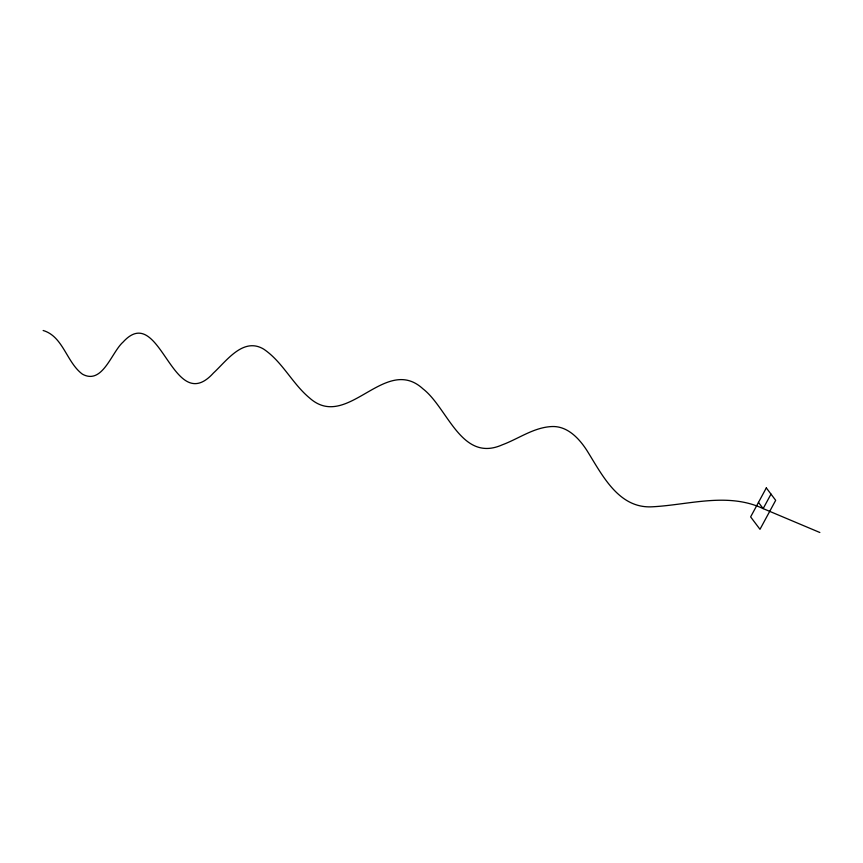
<?xml version="1.0" encoding="UTF-8"?>
<svg xmlns="http://www.w3.org/2000/svg" width="863" height="863" viewBox="0 0 863 863"><rect width="100%" height="100%" fill="white"/><g stroke="black" fill="none" stroke-linecap="round" stroke-linejoin="round"><path stroke-width="1.29" d="M771.004 494.111L763.162 508.609C727.8 491.986 689.213 504.844 652.493 506.786C618.242 508.879 602.007 474.413 586.581 449.968C578.846 438.177 567.347 425.955 552.05 426.538C533.895 427.282 518.76 438.706 502.234 444.844C461.36 462.978 447.919 408.059 423.01 388.879C384.995 353.916 347.595 431.5 309.828 398.199C292.374 383.841 282.6 361.899 263.711 349.137C243.269 336.84 226.656 360.842 213.441 373.021C172.352 418.393 160.507 300.939 123.107 342.05C111.521 352.201 102.514 385.254 82.417 374.154C66.537 362.406 63.161 336.376 43.15 330.497M819.85 532.503L763.162 508.609L758.48 502.395M766.322 487.908L750.627 516.894L759.99 529.31L775.686 500.324L766.322 487.908"/></g></svg>
